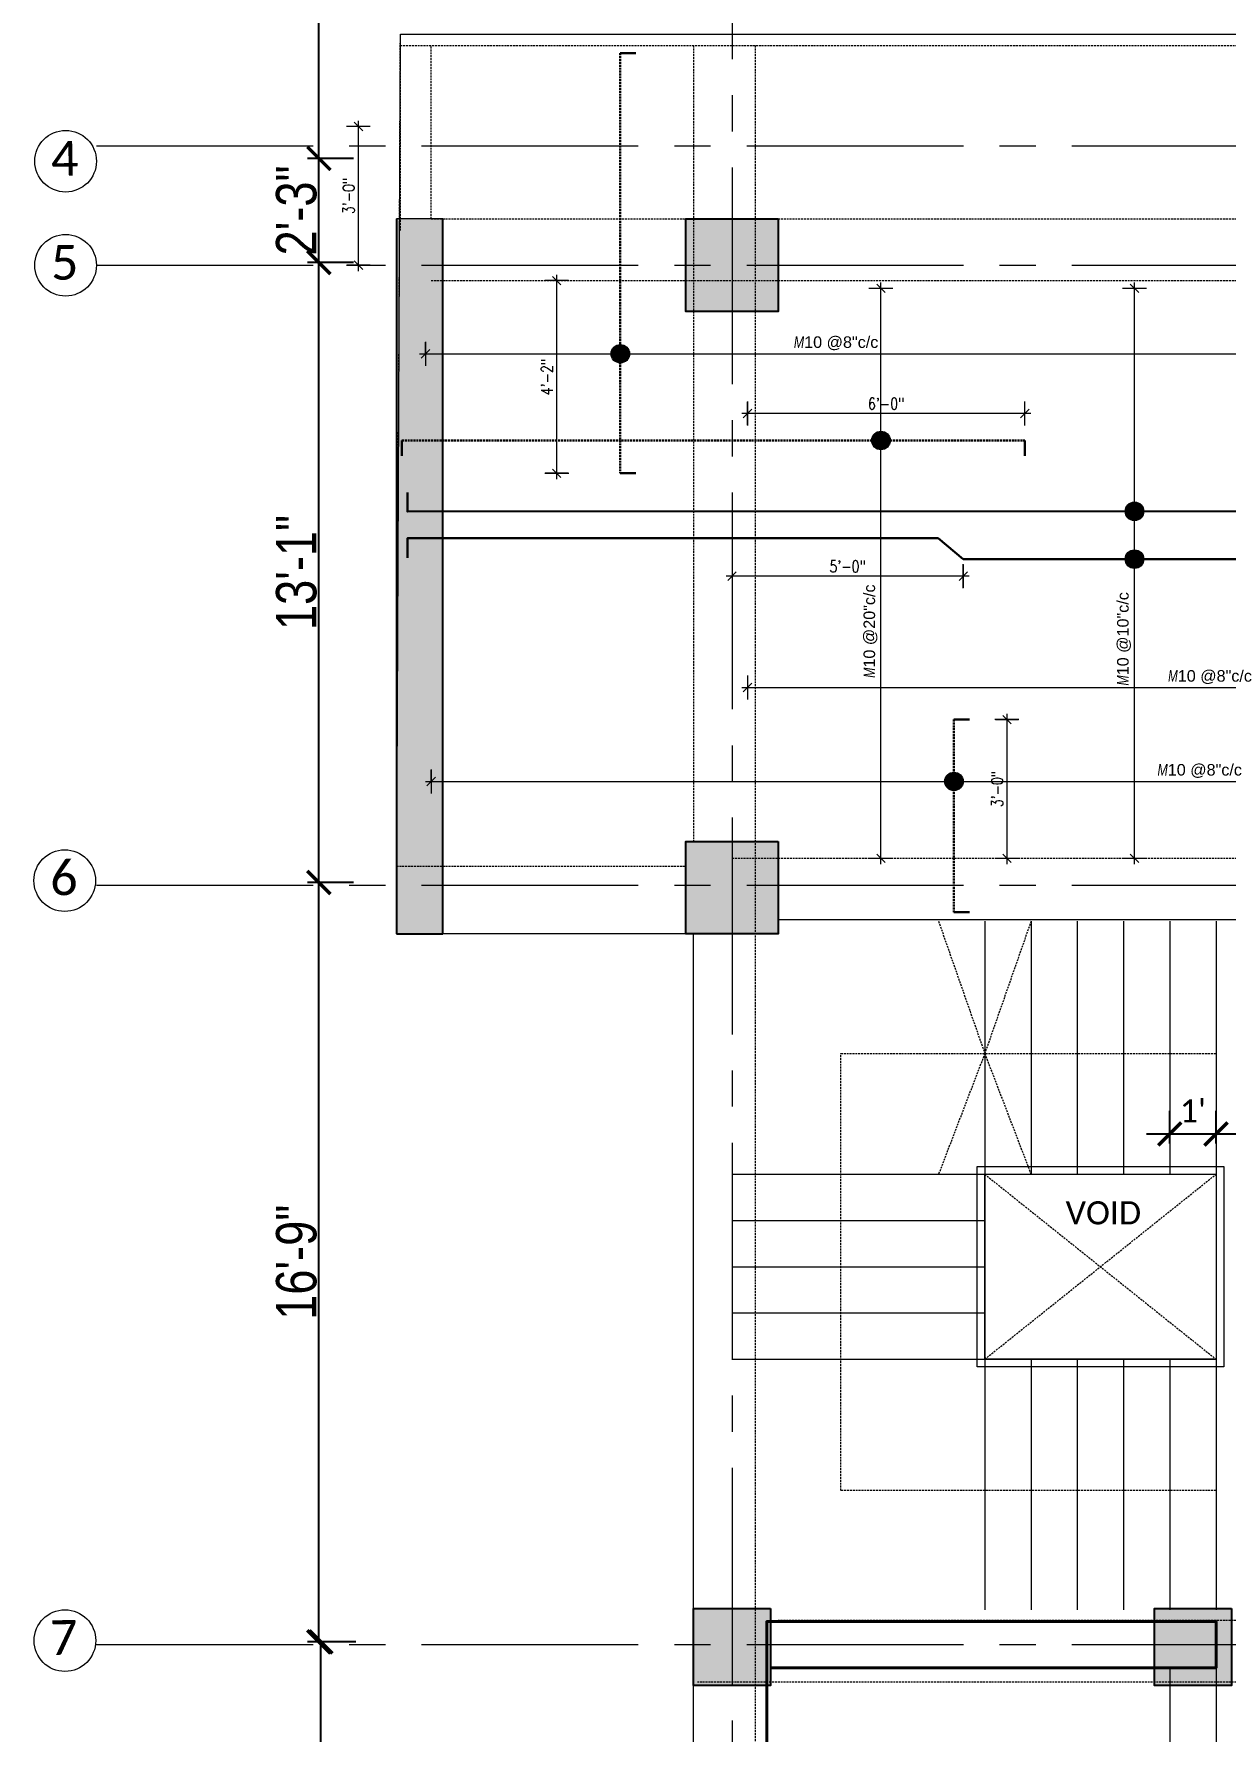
# Model space of a CAD drawing. Header units: inches. Extents: x 0 to 162649, y -36601 to -26324.
# Drawn here: x 157822 to 158131.1, y -27376.8 to -26936.3 of the extents above; entities that cross this region are included whole.
import ezdxf

# ---------------------------------------------------------------- set-up
doc = ezdxf.new("R2010")
doc.units = ezdxf.units.IN
doc.header["$MEASUREMENT"] = 0
doc.linetypes.add('CENTER2', pattern=[1.125, 0.75, -0.125, 0.125, -0.125])
doc.linetypes.add('DASHED', pattern=[0.75, 0.5, -0.25])
for name, color, linetype, lineweight in [('dimention', 1, 'Continuous', 13), ('hatch', 252, 'Continuous', 0), ('OL_AR_Center line', 253, 'CENTER2', 13), ('OL_AR_Hatch', 253, 'Continuous', 0), ('OL_AR_SYMBOL', 1, 'Continuous', 5), ('OL_AR_Text', 140, 'Continuous', 5), ('Rein', 3, 'Continuous', 30)]:
    doc.layers.add(name, color=color, linetype=linetype, lineweight=lineweight)
doc.styles.add('1-16 Annotative Text', font='calibri.ttf', dxfattribs={"height": 0.0625})
doc.styles.add('Arial', font='arial.ttf', dxfattribs={"width": 0.8})
doc.styles.add('rmtext', font='romans.shx', dxfattribs={"width": 0.8})
doc.dimstyles.new('1-16 Annotative Dimension', dxfattribs={"dimtxt": 0.0625, "dimasz": 0.0625, "dimexe": 0.0625, "dimexo": 0.083333, "dimgap": 0.03125, "dimtad": 1, "dimdec": 0, "dimzin": 0, "dimdsep": 46, "dimlunit": 4, "dimtxsty": '1-16 Annotative Text', "dimblk": 'ARCHTICK', "dimcen": 0.0625, "dimdle": 0.0625, "dimadec": 0, "dimazin": 0, "dimtfac": 1, "dimtdec": 0, "dimtofl": 0, "dimtmove": 0, "dimatfit": 3, "dimfxl": 0.083333, "dimfxlon": 1, "dimtolj": 1, "dimtzin": 0, "dimarcsym": 1})
doc.dimstyles.new('Copy of DIM 48', dxfattribs={"dimscale": 48, "dimtxt": 0.0625, "dimasz": 0.046875, "dimexe": 0.0625, "dimexo": 0.015625, "dimgap": 0.015625, "dimtad": 3, "dimdec": 1, "dimzin": 3, "dimdsep": 46, "dimlunit": 4, "dimtxsty": 'rmtext', "dimblk": 'OBLIQUE', "dimcen": 0.09375, "dimdle": 0.03125, "dimclrd": 1, "dimclre": 1, "dimclrt": 2, "dimadec": 0, "dimazin": 0, "dimtfac": 0.75, "dimtdec": 1, "dimtix": 1, "dimtmove": 0, "dimatfit": 3, "dimfxl": 0.0625, "dimfxlon": 1, "dimfrac": 1, "dimtolj": 1, "dimtzin": 0, "dimlwd": -1, "dimlwe": 5, "dimarcsym": 0})
doc.dimstyles.new('Dim_OLA', dxfattribs={"dimscale": 1.5, "dimtxt": 7, "dimasz": 4, "dimexe": 2, "dimexo": 0.5, "dimgap": 0.3, "dimtad": 1, "dimdec": 0, "dimzin": 0, "dimdsep": 46, "dimlunit": 3, "dimtxsty": 'Arial', "dimblk": 'ARCHTICK', "dimcen": 0.05, "dimadec": 0, "dimazin": 0, "dimtfac": 1, "dimtdec": 0, "dimtix": 1, "dimtmove": 2, "dimatfit": 3, "dimldrblk": 'DOT', "dimfxl": 6, "dimfxlon": 1, "dimtolj": 1, "dimtzin": 0, "dimarcsym": 0})

# ---------------------------------------------------------------- blocks, each defined once
blk = doc.blocks.new('_ArchTick')
at = {"color": 0, "linetype": 'ByBlock', "const_width": 0.15}
blk.add_lwpolyline([(-0.5, -0.5), (0.5, 0.5)], dxfattribs=at)
blk = doc.blocks.new('*D1069')
at = {"layer": 'Defpoints', "color": 0, "transparency": 16777216}
for p in [(158128.71, -27221.85), (158116.71, -27232.31), (158128.71, -27232.31)]:
    blk.add_point(p, dxfattribs=at)
at = {"layer": 'OL_AR_Text', "color": 0, "lineweight": -2, "transparency": 16777216}
for p, q in [((158116.71, -27224.31), (158116.71, -27215.85)), ((158128.71, -27224.31), (158128.71, -27215.85)), ((158110.71, -27221.85), (158134.71, -27221.85))]:
    blk.add_line(p, q, dxfattribs=at)
at = {"layer": 'OL_AR_Text', "color": 0, "lineweight": -2, "transparency": 16777216, "xscale": 6, "yscale": 6, "zscale": 6, "rotation": 180}
blk.add_blockref('_ArchTick', (158116.71, -27221.85), dxfattribs=at)
at = {"layer": 'OL_AR_Text', "color": 0, "lineweight": -2, "transparency": 16777216, "xscale": 6, "yscale": 6, "zscale": 6}
blk.add_blockref('_ArchTick', (158128.71, -27221.85), dxfattribs=at)
at = {"layer": 'OL_AR_Text', "color": 0, "transparency": 16777216, "insert": (158122.71, -27215.85), "char_height": 6, "attachment_point": 5, "style": '1-16 Annotative Text'}
blk.add_mtext("\\A1;1'", dxfattribs=at)
blk = doc.blocks.new('_Oblique')
for p, q in [((-0.49, -0.49), (0.49, 0.49)), ((0, -1.37), (0, 1.38))]:
    blk.add_line(p, q)
blk = doc.blocks.new('*D992')
at = {"layer": 'Defpoints', "color": 0, "transparency": 16777216}
for p in [(157925.05, -27131.27), (158237.12, -27130.35), (158237.12, -27132.46)]:
    blk.add_point(p, dxfattribs=at)
at = {"layer": 'dimention', "color": 1, "lineweight": 5, "transparency": 16777216}
for p, q in [((157925.05, -27130.52), (157925.05, -27127.35)), ((158237.12, -27131.71), (158237.12, -27127.35))]:
    blk.add_line(p, q, dxfattribs=at)
at = {"layer": 'dimention', "color": 1, "transparency": 16777216}
blk.add_line((157923.55, -27130.35), (158238.62, -27130.35), dxfattribs=at)
at = {"layer": 'dimention', "color": 1, "transparency": 16777216, "xscale": 2.25, "yscale": 2.25, "zscale": 2.25, "rotation": 180}
blk.add_blockref('_Oblique', (157925.05, -27130.35), dxfattribs=at)
at = {"layer": 'dimention', "color": 1, "transparency": 16777216, "xscale": 2.25, "yscale": 2.25, "zscale": 2.25}
blk.add_blockref('_Oblique', (158237.12, -27130.35), dxfattribs=at)
at = {"layer": 'dimention', "color": 2, "transparency": 16777216, "insert": (158124.48, -27127.63), "char_height": 3, "attachment_point": 5, "style": 'rmtext'}
blk.add_mtext('\\A1;{\\Fgothici|c0;M\\fArial|b0|i0|c0|p34;\\W1;10 @8"c/c}', dxfattribs=at)
blk = doc.blocks.new('*D994')
at = {"layer": 'Defpoints', "color": 0, "transparency": 16777216}
for p in [(158237.12, -27019.35), (158237.12, -27019.35), (157923.55, -27020.27)]:
    blk.add_point(p, dxfattribs=at)
at = {"layer": 'dimention', "color": 1, "transparency": 16777216}
blk.add_line((157922.05, -27019.35), (158238.62, -27019.35), dxfattribs=at)
at = {"layer": 'dimention', "color": 1, "lineweight": 5, "transparency": 16777216}
for p, q in [((157923.55, -27019.52), (157923.55, -27016.35)), ((158237.12, -27019.35), (158237.12, -27016.35))]:
    blk.add_line(p, q, dxfattribs=at)
at = {"layer": 'dimention', "color": 1, "transparency": 16777216, "xscale": 2.25, "yscale": 2.25, "zscale": 2.25, "rotation": 180}
blk.add_blockref('_Oblique', (157923.55, -27019.35), dxfattribs=at)
at = {"layer": 'dimention', "color": 1, "transparency": 16777216, "xscale": 2.25, "yscale": 2.25, "zscale": 2.25}
blk.add_blockref('_Oblique', (158237.12, -27019.35), dxfattribs=at)
at = {"layer": 'dimention', "color": 2, "transparency": 16777216, "insert": (158030.12, -27016.63), "char_height": 3, "attachment_point": 5, "style": 'rmtext'}
blk.add_mtext('\\A1;{\\Fgothici|c0;M\\fArial|b0|i0|c0|p34;\\W1;10 @8"c/c}', dxfattribs=at)
blk = doc.blocks.new('*D1101')
at = {"layer": 'Defpoints', "color": 0, "transparency": 16777216}
for p in [(157957.62, -27000.37), (157974.12, -27000.37), (157974.12, -27050.37)]:
    blk.add_point(p, dxfattribs=at)
at = {"layer": 'dimention', "color": 1, "lineweight": 5, "transparency": 16777216}
for p, q in [((157960.62, -27000.37), (157954.62, -27000.37)), ((157960.62, -27050.37), (157954.62, -27050.37))]:
    blk.add_line(p, q, dxfattribs=at)
at = {"layer": 'dimention', "color": 1, "transparency": 16777216}
blk.add_line((157957.62, -27051.87), (157957.62, -26998.87), dxfattribs=at)
at = {"layer": 'dimention', "color": 1, "transparency": 16777216, "xscale": 2.25, "yscale": 2.25, "zscale": 2.25}
for p, rotation in [((157957.62, -27000.37), 90), ((157957.62, -27050.37), 270)]:
    blk.add_blockref('_Oblique', p, dxfattribs=dict(at, rotation=rotation))
at = {"layer": 'dimention', "color": 2, "transparency": 16777216, "insert": (157955.09, -27025.37), "char_height": 3, "attachment_point": 5, "rotation": 90, "style": 'rmtext'}
blk.add_mtext('\\A1;4\'-2"', dxfattribs=at)
blk = doc.blocks.new('*D1031')
at = {"layer": 'Defpoints', "color": 0, "transparency": 16777216}
for p in [(158041.76, -27002.37), (158041.79, -27002.37), (158040.55, -27150.31)]:
    blk.add_point(p, dxfattribs=at)
at = {"layer": 'dimention', "color": 1, "transparency": 16777216}
blk.add_line((158041.76, -27151.81), (158041.76, -27000.87), dxfattribs=at)
at = {"layer": 'dimention', "color": 1, "lineweight": 5, "transparency": 16777216}
for p, q in [((158041.76, -27002.37), (158038.76, -27002.37)), ((158041.3, -27150.31), (158044.76, -27150.31))]:
    blk.add_line(p, q, dxfattribs=at)
at = {"layer": 'dimention', "color": 1, "transparency": 16777216, "xscale": 2.25, "yscale": 2.25, "zscale": 2.25}
for p, rotation in [((158041.76, -27002.37), 90), ((158041.76, -27150.31), 270)]:
    blk.add_blockref('_Oblique', p, dxfattribs=dict(at, rotation=rotation))
at = {"layer": 'dimention', "color": 2, "transparency": 16777216, "insert": (158039.04, -27091.35), "char_height": 3, "attachment_point": 5, "rotation": 90, "style": 'rmtext'}
blk.add_mtext('\\A1;{\\Fgothici|c0;M\\fArial|b0|i0|c0|p34;\\W1;10 @20"c/c}', dxfattribs=at)
blk = doc.blocks.new('*D1116')
at = {"layer": 'Defpoints', "color": 0, "transparency": 16777216}
for p in [(158007.12, -27034.85), (158007.12, -27041.85), (158079.12, -27041.85)]:
    blk.add_point(p, dxfattribs=at)
at = {"layer": 'dimention', "color": 1, "lineweight": 5, "transparency": 16777216}
for p, q in [((158007.12, -27037.85), (158007.12, -27031.85)), ((158079.12, -27037.85), (158079.12, -27031.85))]:
    blk.add_line(p, q, dxfattribs=at)
at = {"layer": 'dimention', "color": 1, "transparency": 16777216}
blk.add_line((158080.62, -27034.85), (158005.62, -27034.85), dxfattribs=at)
at = {"layer": 'dimention', "color": 1, "transparency": 16777216, "xscale": 2.25, "yscale": 2.25, "zscale": 2.25, "rotation": 180}
blk.add_blockref('_Oblique', (158007.12, -27034.85), dxfattribs=at)
at = {"layer": 'dimention', "color": 1, "transparency": 16777216, "xscale": 2.25, "yscale": 2.25, "zscale": 2.25}
blk.add_blockref('_Oblique', (158079.12, -27034.85), dxfattribs=at)
at = {"layer": 'dimention', "color": 2, "transparency": 16777216, "insert": (158043.12, -27032.32), "char_height": 3, "attachment_point": 5, "style": 'rmtext'}
blk.add_mtext('\\A1;6\'-0"', dxfattribs=at)
blk = doc.blocks.new('*D1033')
at = {"layer": 'Defpoints', "color": 0, "transparency": 16777216}
for p in [(158107.56, -27002.37), (158107.59, -27002.37), (158106.35, -27150.31)]:
    blk.add_point(p, dxfattribs=at)
at = {"layer": 'dimention', "color": 1, "transparency": 16777216}
blk.add_line((158107.56, -27151.81), (158107.56, -27000.87), dxfattribs=at)
at = {"layer": 'dimention', "color": 1, "lineweight": 5, "transparency": 16777216}
for p, q in [((158107.56, -27002.37), (158104.56, -27002.37)), ((158107.1, -27150.31), (158110.56, -27150.31))]:
    blk.add_line(p, q, dxfattribs=at)
at = {"layer": 'dimention', "color": 1, "transparency": 16777216, "xscale": 2.25, "yscale": 2.25, "zscale": 2.25}
for p, rotation in [((158107.56, -27002.37), 90), ((158107.56, -27150.31), 270)]:
    blk.add_blockref('_Oblique', p, dxfattribs=dict(at, rotation=rotation))
at = {"layer": 'dimention', "color": 2, "transparency": 16777216, "insert": (158104.84, -27093.35), "char_height": 3, "attachment_point": 5, "rotation": 90, "style": 'rmtext'}
blk.add_mtext('\\A1;{\\Fgothici|c0;M\\fArial|b0|i0|c0|p34;\\W1;10 @10"c/c}', dxfattribs=at)
blk = doc.blocks.new('*D1044')
at = {"layer": 'Defpoints', "color": 0, "transparency": 16777216}
for p in [(158007.12, -27104.84), (158237.21, -27105.98), (158237.21, -27105.98)]:
    blk.add_point(p, dxfattribs=at)
at = {"layer": 'dimention', "color": 1, "lineweight": 5, "transparency": 16777216}
for p, q in [((158237.21, -27105.98), (158237.21, -27102.98)), ((158007.12, -27105.59), (158007.12, -27108.98))]:
    blk.add_line(p, q, dxfattribs=at)
at = {"layer": 'dimention', "color": 1, "transparency": 16777216}
blk.add_line((158005.62, -27105.98), (158238.71, -27105.98), dxfattribs=at)
at = {"layer": 'dimention', "color": 1, "transparency": 16777216, "xscale": 2.25, "yscale": 2.25, "zscale": 2.25, "rotation": 180}
blk.add_blockref('_Oblique', (158007.12, -27105.98), dxfattribs=at)
at = {"layer": 'dimention', "color": 1, "transparency": 16777216, "xscale": 2.25, "yscale": 2.25, "zscale": 2.25}
blk.add_blockref('_Oblique', (158237.21, -27105.98), dxfattribs=at)
at = {"layer": 'dimention', "color": 2, "transparency": 16777216, "insert": (158127.16, -27103.26), "char_height": 3, "attachment_point": 5, "style": 'rmtext'}
blk.add_mtext('\\A1;{\\Fgothici|c0;\\W0.75;M\\A1;\\fArial|b0|i0|c0|p34;\\W1;10 @8"c/c}', dxfattribs=at)
blk = doc.blocks.new('*D1188')
at = {"layer": 'Defpoints', "color": 0, "transparency": 16777216}
for p in [(158003.12, -27072.65), (158063.12, -27072.65), (158003.12, -27077.08)]:
    blk.add_point(p, dxfattribs=at)
at = {"layer": 'dimention', "color": 1, "lineweight": 5, "transparency": 16777216}
for p, q in [((158003.12, -27074.08), (158003.12, -27080.08)), ((158063.12, -27074.08), (158063.12, -27080.08))]:
    blk.add_line(p, q, dxfattribs=at)
at = {"layer": 'dimention', "color": 1, "transparency": 16777216}
blk.add_line((158064.62, -27077.08), (158001.62, -27077.08), dxfattribs=at)
at = {"layer": 'dimention', "color": 1, "transparency": 16777216, "xscale": 2.25, "yscale": 2.25, "zscale": 2.25, "rotation": 180}
blk.add_blockref('_Oblique', (158003.12, -27077.08), dxfattribs=at)
at = {"layer": 'dimention', "color": 1, "transparency": 16777216, "xscale": 2.25, "yscale": 2.25, "zscale": 2.25}
blk.add_blockref('_Oblique', (158063.12, -27077.08), dxfattribs=at)
at = {"layer": 'dimention', "color": 2, "transparency": 16777216, "insert": (158033.12, -27074.55), "char_height": 3, "attachment_point": 5, "style": 'rmtext'}
blk.add_mtext('\\A1;5\'-0"', dxfattribs=at)
blk = doc.blocks.new('*D1189')
at = {"layer": 'Defpoints', "color": 0, "transparency": 16777216}
for p in [(158064.7, -27114.31), (158064.7, -27150.31), (158074.46, -27150.31)]:
    blk.add_point(p, dxfattribs=at)
at = {"layer": 'dimention', "color": 1, "lineweight": 5, "transparency": 16777216}
for p, q in [((158071.46, -27114.31), (158077.46, -27114.31)), ((158071.46, -27150.31), (158077.46, -27150.31))]:
    blk.add_line(p, q, dxfattribs=at)
at = {"layer": 'dimention', "color": 1, "transparency": 16777216}
blk.add_line((158074.46, -27112.81), (158074.46, -27151.81), dxfattribs=at)
at = {"layer": 'dimention', "color": 1, "transparency": 16777216, "xscale": 2.25, "yscale": 2.25, "zscale": 2.25}
for p, rotation in [((158074.46, -27114.31), 90), ((158074.46, -27150.31), 270)]:
    blk.add_blockref('_Oblique', p, dxfattribs=dict(at, rotation=rotation))
at = {"layer": 'dimention', "color": 2, "transparency": 16777216, "insert": (158071.93, -27132.31), "char_height": 3, "attachment_point": 5, "rotation": 90, "style": 'rmtext'}
blk.add_mtext('\\A1;3\'-0"', dxfattribs=at)
blk = doc.blocks.new('*D1062')
at = {"layer": 'Defpoints', "color": 0, "transparency": 16777216}
for p in [(157906.17, -26960.37), (157916.16, -26960.37), (157916.1, -26996.37)]:
    blk.add_point(p, dxfattribs=at)
at = {"layer": 'dimention', "color": 1, "lineweight": 5, "transparency": 16777216}
for p, q in [((157909.17, -26960.37), (157903.17, -26960.37)), ((157909.17, -26996.37), (157903.17, -26996.37))]:
    blk.add_line(p, q, dxfattribs=at)
at = {"layer": 'dimention', "color": 1, "transparency": 16777216}
blk.add_line((157906.17, -26997.87), (157906.17, -26958.87), dxfattribs=at)
at = {"layer": 'dimention', "color": 1, "transparency": 16777216, "xscale": 2.25, "yscale": 2.25, "zscale": 2.25}
for p, rotation in [((157906.17, -26960.37), 90), ((157906.17, -26996.37), 270)]:
    blk.add_blockref('_Oblique', p, dxfattribs=dict(at, rotation=rotation))
at = {"layer": 'dimention', "color": 2, "transparency": 16777216, "insert": (157903.64, -26978.37), "char_height": 3, "attachment_point": 5, "rotation": 90, "style": 'rmtext'}
blk.add_mtext('\\A1;3\'-0"', dxfattribs=at)
blk = doc.blocks.new('*D1437')
at = {"layer": 'Defpoints', "color": 0, "transparency": 16777216}
for p in [(158243.12, -26754.06), (158003.12, -27369.17), (158243.12, -27371.17)]:
    blk.add_point(p, dxfattribs=at)
at = {"layer": 'OL_AR_Text', "color": 0, "lineweight": -2, "transparency": 16777216}
for p, q in [((158003.12, -26763.06), (158003.12, -26751.06)), ((158003.12, -26754.06), (158243.12, -26754.06)), ((158243.12, -26763.06), (158243.12, -26751.06))]:
    blk.add_line(p, q, dxfattribs=at)
at = {"layer": 'OL_AR_Text', "color": 0, "lineweight": -2, "transparency": 16777216, "xscale": 6, "yscale": 6, "zscale": 6, "rotation": 180}
blk.add_blockref('_ArchTick', (158003.12, -26754.06), dxfattribs=at)
at = {"layer": 'OL_AR_Text', "color": 0, "lineweight": -2, "transparency": 16777216, "xscale": 6, "yscale": 6, "zscale": 6}
blk.add_blockref('_ArchTick', (158243.12, -26754.06), dxfattribs=at)
at = {"layer": 'OL_AR_Text', "color": 0, "transparency": 16777216, "insert": (158123.12, -26748.25), "char_height": 10.5, "attachment_point": 5, "style": 'Arial'}
blk.add_mtext('\\A1;19\'-8"', dxfattribs=at)
blk = doc.blocks.new('_Dot')
at = {"color": 0, "linetype": 'ByBlock', "lineweight": -2}
blk.add_line((-0.5, 0), (-1, 0), dxfattribs=at)
at = {"color": 0, "linetype": 'ByBlock', "const_width": 0.5}
blk.add_lwpolyline([(-0.25, 0, 1), (0.25, 0, 1)], format="xyb", close=True, dxfattribs=at)
blk = doc.blocks.new('*D1439')
at = {"layer": 'Defpoints', "color": 0, "transparency": 16777216}
for p in [(157896.45, -27353.68), (157915.48, -27353.68), (157942.49, -27575.65)]:
    blk.add_point(p, dxfattribs=at)
at = {"layer": 'OL_AR_Text', "color": 0, "lineweight": -2, "transparency": 16777216}
for p, q in [((157905.45, -27353.68), (157893.45, -27353.68)), ((157896.45, -27575.65), (157896.45, -27353.68)), ((157905.45, -27575.65), (157893.45, -27575.65))]:
    blk.add_line(p, q, dxfattribs=at)
at = {"layer": 'OL_AR_Text', "color": 0, "lineweight": -2, "transparency": 16777216, "xscale": 6, "yscale": 6, "zscale": 6}
for p, rotation in [((157896.45, -27353.68), 90), ((157896.45, -27575.65), 270)]:
    blk.add_blockref('_ArchTick', p, dxfattribs=dict(at, rotation=rotation))
at = {"layer": 'OL_AR_Text', "color": 0, "transparency": 16777216, "insert": (157890.63, -27464.67), "char_height": 10.5, "attachment_point": 5, "rotation": 90, "style": 'Arial'}
blk.add_mtext('\\A1;18\'-3"', dxfattribs=at)
blk = doc.blocks.new('*D1440')
at = {"layer": 'Defpoints', "color": 0, "transparency": 16777216}
for p in [(157895.91, -27156.59), (157915.82, -27156.59), (157915.48, -27353.68)]:
    blk.add_point(p, dxfattribs=at)
at = {"layer": 'OL_AR_Text', "color": 0, "lineweight": -2, "transparency": 16777216}
for p, q in [((157904.91, -27156.59), (157892.91, -27156.59)), ((157895.91, -27353.68), (157895.91, -27156.59)), ((157904.91, -27353.68), (157892.91, -27353.68))]:
    blk.add_line(p, q, dxfattribs=at)
at = {"layer": 'OL_AR_Text', "color": 0, "lineweight": -2, "transparency": 16777216, "xscale": 6, "yscale": 6, "zscale": 6}
for p, rotation in [((157895.91, -27156.59), 90), ((157895.91, -27353.68), 270)]:
    blk.add_blockref('_ArchTick', p, dxfattribs=dict(at, rotation=rotation))
at = {"layer": 'OL_AR_Text', "color": 0, "transparency": 16777216, "insert": (157890.1, -27255.14), "char_height": 10.5, "attachment_point": 5, "rotation": 90, "style": 'Arial'}
blk.add_mtext('\\A1;16\'-9"', dxfattribs=at)
blk = doc.blocks.new('*D1441')
at = {"layer": 'Defpoints', "color": 0, "transparency": 16777216}
for p in [(157895.91, -26995.65), (157916.1, -26995.65), (157915.82, -27156.59)]:
    blk.add_point(p, dxfattribs=at)
at = {"layer": 'OL_AR_Text', "color": 0, "lineweight": -2, "transparency": 16777216}
for p, q in [((157904.91, -26995.65), (157892.91, -26995.65)), ((157895.91, -27156.59), (157895.91, -26995.65)), ((157904.91, -27156.59), (157892.91, -27156.59))]:
    blk.add_line(p, q, dxfattribs=at)
at = {"layer": 'OL_AR_Text', "color": 0, "lineweight": -2, "transparency": 16777216, "xscale": 6, "yscale": 6, "zscale": 6}
for p, rotation in [((157895.91, -26995.65), 90), ((157895.91, -27156.59), 270)]:
    blk.add_blockref('_ArchTick', p, dxfattribs=dict(at, rotation=rotation))
at = {"layer": 'OL_AR_Text', "color": 0, "transparency": 16777216, "insert": (157890.09, -27076.12), "char_height": 10.5, "attachment_point": 5, "rotation": 90, "style": 'Arial'}
blk.add_mtext('\\A1;13\'-1"', dxfattribs=at)
blk = doc.blocks.new('*D1442')
at = {"layer": 'Defpoints', "color": 0, "transparency": 16777216}
for p in [(157895.91, -26968.65), (157916.15, -26968.65), (157991.12, -26995.65)]:
    blk.add_point(p, dxfattribs=at)
at = {"layer": 'OL_AR_Text', "color": 0, "lineweight": -2, "transparency": 16777216}
for p, q in [((157904.91, -26968.65), (157892.91, -26968.65)), ((157895.91, -26995.65), (157895.91, -26968.65)), ((157904.91, -26995.65), (157892.91, -26995.65))]:
    blk.add_line(p, q, dxfattribs=at)
at = {"layer": 'OL_AR_Text', "color": 0, "lineweight": -2, "transparency": 16777216, "xscale": 6, "yscale": 6, "zscale": 6}
for p, rotation in [((157895.91, -26968.65), 90), ((157895.91, -26995.65), 270)]:
    blk.add_blockref('_ArchTick', p, dxfattribs=dict(at, rotation=rotation))
at = {"layer": 'OL_AR_Text', "color": 0, "transparency": 16777216, "insert": (157890.09, -26982.15), "char_height": 10.5, "attachment_point": 5, "rotation": 90, "style": 'Arial'}
blk.add_mtext('\\A1;2\'-3"', dxfattribs=at)
blk = doc.blocks.new('*D1443')
at = {"layer": 'Defpoints', "color": 0, "transparency": 16777216}
for p in [(157895.91, -26806.65), (158490.07, -26806.65), (157916.15, -26968.65)]:
    blk.add_point(p, dxfattribs=at)
at = {"layer": 'OL_AR_Text', "color": 0, "lineweight": -2, "transparency": 16777216}
for p, q in [((157904.91, -26806.65), (157892.91, -26806.65)), ((157895.91, -26968.65), (157895.91, -26806.65)), ((157904.91, -26968.65), (157892.91, -26968.65))]:
    blk.add_line(p, q, dxfattribs=at)
at = {"layer": 'OL_AR_Text', "color": 0, "lineweight": -2, "transparency": 16777216, "xscale": 6, "yscale": 6, "zscale": 6}
for p, rotation in [((157895.91, -26806.65), 90), ((157895.91, -26968.65), 270)]:
    blk.add_blockref('_ArchTick', p, dxfattribs=dict(at, rotation=rotation))
at = {"layer": 'OL_AR_Text', "color": 0, "transparency": 16777216, "insert": (157890.09, -26887.65), "char_height": 10.5, "attachment_point": 5, "rotation": 90, "style": 'Arial'}
blk.add_mtext('\\A1;13\'-10"', dxfattribs=at)

msp = doc.modelspace()

# ---------------------------------------------------------------- hatches: boundary and pattern name
at = {"layer": 'dimention'}
h = msp.add_hatch(color=256, dxfattribs=at)
h.dxf.hatch_style = 1
h.paths.add_polyline_path([(157974.12, -27016.94, 0.414214), (157971.71, -27019.35, 0.414214), (157974.12, -27021.77)])
h.paths.add_polyline_path([(157976.54, -27019.35, 0.414214), (157974.12, -27016.94), (157974.12, -27021.77, 0.414214)])
h = msp.add_hatch(color=256, dxfattribs=at)
h.dxf.hatch_style = 1
h.paths.add_polyline_path([(158041.76, -27039.44, 0.414214), (158039.34, -27041.85, 0.414214), (158041.76, -27044.27)])
h.paths.add_polyline_path([(158044.17, -27041.85, 0.414214), (158041.76, -27039.44), (158041.76, -27044.27, 0.414214)])
h = msp.add_hatch(color=256, dxfattribs=at)
h.dxf.hatch_style = 1
h.paths.add_polyline_path([(158107.56, -27057.84, 0.414214), (158105.14, -27060.25, 0.414214), (158107.56, -27062.67)])
h.paths.add_polyline_path([(158109.97, -27060.25, 0.414214), (158107.56, -27057.84), (158107.56, -27062.67, 0.414214)])
h = msp.add_hatch(color=256, dxfattribs=at)
h.dxf.hatch_style = 1
h.paths.add_polyline_path([(158107.56, -27070.24, 0.414214), (158105.14, -27072.65, 0.414214), (158107.56, -27075.06)])
h.paths.add_polyline_path([(158109.97, -27072.65, 0.414214), (158107.56, -27070.24), (158107.56, -27075.06, 0.414214)])
h = msp.add_hatch(color=256, dxfattribs=at)
h.dxf.hatch_style = 1
h.paths.add_polyline_path([(158060.7, -27127.94, 0.414214), (158058.28, -27130.35, 0.414214), (158060.7, -27132.77)])
h.paths.add_polyline_path([(158063.11, -27130.35, 0.414214), (158060.7, -27127.94), (158060.7, -27132.77, 0.414214)])
at = {"layer": 'hatch'}
h = msp.add_hatch(color=256, dxfattribs=at)
h.dxf.hatch_style = 1
h.paths.add_polyline_path([(157928.05, -26986.37), (157925.05, -26986.37), (157925.05, -26984.37), (157916.05, -26984.37), (157916.05, -26996.37), (157928.05, -26996.37)])
h.paths.add_polyline_path([(157928.05, -26984.37), (157925.05, -26984.37), (157925.05, -26986.37), (157928.05, -26986.37)], flags=17)
h.paths.add_polyline_path([(157928.05, -26996.37), (157916.05, -26996.37), (157916.05, -27169.94), (157928.05, -27169.94), (157928.05, -27067.48), (157925.05, -27067.48), (157925.05, -27002.37), (157928.05, -27002.37)])
h.paths.add_polyline_path([(157928.05, -27002.37), (157925.05, -27002.37), (157925.05, -27041.85), (157928.05, -27041.85)], flags=17)
h.paths.add_polyline_path([(157928.05, -27041.85), (157925.05, -27041.85), (157925.05, -27060.55), (157928.05, -27060.55)], flags=17)
h.paths.add_polyline_path([(157928.05, -27060.55), (157925.05, -27060.55), (157925.05, -27067.48), (157928.05, -27067.48)], flags=17)
h = msp.add_hatch(color=256, dxfattribs=at)
h.dxf.hatch_style = 1
h.paths.add_polyline_path([(158015.12, -26984.37), (158015.12, -27008.37), (157991.12, -27008.37), (157991.12, -26984.37)])
h = msp.add_hatch(color=256, dxfattribs=at)
h.dxf.hatch_style = 1
h.paths.add_polyline_path([(158015.12, -27145.94), (158015.12, -27169.94), (157991.12, -27169.94), (157991.12, -27145.94)])
h = msp.add_hatch(color=256, dxfattribs=at)
h.dxf.hatch_style = 1
h.paths.add_polyline_path([(158013.12, -27345.03), (158013.12, -27365.03), (157993.12, -27365.03), (157993.12, -27345.03)])
h = msp.add_hatch(color=256, dxfattribs=at)
h.dxf.hatch_style = 1
h.paths.add_polyline_path([(158132.71, -27345.03), (158132.71, -27365.03), (158112.71, -27365.03), (158112.71, -27345.03)])

# ---------------------------------------------------------------- linework, layer by layer
for p, q in [((157916.05, -26984.37), (157916.05, -27169.94)), ((157928.05, -27169.94), (157928.05, -26984.37)), ((157916.05, -27169.94), (157928.05, -27169.94))]:
    msp.add_line(p, q)
for points in [[(158015.12, -26984.37), (158015.12, -27008.37), (157991.12, -27008.37), (157991.12, -26984.37), (158015.12, -26984.37)], [(158015.12, -27145.94), (158015.12, -27169.94), (157991.12, -27169.94), (157991.12, -27145.94), (158015.12, -27145.94)], [(158013.12, -27345.03), (158013.12, -27365.03), (157993.12, -27365.03), (157993.12, -27345.03), (158013.12, -27345.03)], [(158132.71, -27345.03), (158132.71, -27365.03), (158112.71, -27365.03), (158112.71, -27345.03), (158132.71, -27345.03)]]:
    msp.add_lwpolyline(points)
at = {"layer": 'dimention'}
for p, q in [((158149.71, -27166.31), (158015.12, -27166.31)), ((158116.71, -27360.4), (158116.71, -27438.03)), ((158128.71, -27360.4), (158128.71, -27438.03))]:
    msp.add_line(p, q, dxfattribs=at)
for centre, radius in [((157830.17, -26969.37), 8), ((157830.17, -26996.37), 8), ((157974.12, -27019.35), 2.41), ((158041.76, -27041.85), 2.41), ((158107.56, -27060.25), 2.41), ((158107.56, -27072.65), 2.41), ((158060.7, -27130.35), 2.41), ((157829.96, -27156.1), 8), ((157830, -27353.35), 8)]:
    msp.add_circle(centre, radius, dxfattribs=at)
at = {"layer": 'hatch'}
msp.add_line((157928.05, -26984.37), (157916.05, -26984.37), dxfattribs=at)
at = {"layer": 'OL_AR_Center line', "ltscale": 75}
for p, q in [((158003.12, -26717.87), (158003.12, -27737.21)), ((157838.17, -26965.37), (158954.83, -26965.37)), ((157838.17, -26996.37), (158954.83, -26996.37)), ((157838.17, -27157.31), (158954.83, -27157.31)), ((157838.17, -27354.4), (158954.83, -27354.4)), ((157838.17, -27354.4), (158954.98, -27354.4))]:
    msp.add_line(p, q, dxfattribs=at)
at = {"layer": 'OL_AR_Hatch'}
for p, q in [((158068.71, -27166.64), (158068.71, -27345.4)), ((158080.71, -27166.64), (158080.71, -27232.31)), ((158092.71, -27166.64), (158092.71, -27232.31)), ((158104.71, -27166.64), (158104.71, -27232.31)), ((158116.71, -27166.64), (158116.71, -27232.31)), ((158128.71, -27166.64), (158128.71, -27232.31)), ((158003.05, -27232.31), (158128.71, -27232.31)), ((158128.71, -27232.31), (158128.71, -27280.31)), ((158003.05, -27244.31), (158068.71, -27244.31)), ((158003.05, -27256.31), (158068.71, -27256.31)), ((158003.05, -27268.31), (158068.71, -27268.31)), ((158003.05, -27280.31), (158128.71, -27280.31)), ((158080.71, -27280.31), (158080.71, -27345.4)), ((158092.71, -27280.31), (158092.71, -27345.4)), ((158104.71, -27280.31), (158104.71, -27345.4)), ((158116.71, -27280.31), (158116.71, -27345.4)), ((158128.71, -27280.31), (158128.71, -27345.4))]:
    msp.add_line(p, q, dxfattribs=at)
msp.add_lwpolyline([(157993.12, -27441.31), (157993.12, -27169.94), (157916.05, -27169.94), (157917.05, -26936.37), (158253.12, -26936.37), (158253.12, -27298.28), (158479.05, -27298.28), (158479.05, -27010.37)], dxfattribs=at)
for points in [[(158066.71, -27230.31), (158130.71, -27230.31), (158130.71, -27282.31), (158066.71, -27282.31)], [(158068.71, -27232.31), (158128.71, -27232.31), (158128.71, -27280.31), (158068.71, -27280.31)]]:
    msp.add_lwpolyline(points, close=True, dxfattribs=at)
at = {"layer": 'OL_AR_Hatch', "lineweight": 40}
msp.add_lwpolyline([(158013.12, -27360.4), (158119.71, -27360.4), (158119.71, -27360.4), (158128.71, -27360.4), (158128.71, -27348.4), (158012.12, -27348.4), (158012.12, -27450.31), (158128.71, -27450.31), (158128.71, -27438.03), (158119.71, -27438.03)], dxfattribs=at)
at = {"layer": 'OL_AR_SYMBOL', "linetype": 'DASHED'}
for p, q in [((157925.05, -26984.37), (157925.05, -26939.37)), ((158003.12, -27150.31), (158252.12, -27150.31)), ((157916.05, -27152.31), (157991.12, -27152.31)), ((158068.71, -27232.31), (158128.71, -27280.31)), ((158068.71, -27280.31), (158128.71, -27232.31))]:
    msp.add_line(p, q, dxfattribs=at)
for points in [[(158473.66, -27364.12), (158255.12, -27364.12), (158255.12, -27652.3), (157914.94, -27659.59), (157914.94, -27441.31), (157993.12, -27441.31), (157993.12, -27169.94), (157916.05, -27169.94), (157917.05, -26936.37), (158253.12, -26936.37), (158253.12, -27298.28), (158479.05, -27298.28), (158479.05, -27010.37), (158471.05, -27010.37), (158471.05, -26986.37), (158877.83, -26986.37), (158877.83, -27167.31), (158651.72, -27167.36), (158651.76, -27340.12)], [(157917.05, -26987.37), (157917.05, -26939.37), (158253.12, -26939.37)], [(157993.12, -26939.37), (157993.12, -27145.94)], [(158009.12, -26939.37), (158009.12, -27447.4)], [(157925.05, -26984.37), (158233.12, -26984.37)], [(157925.05, -27000.37), (158252.12, -27000.37)], [(158056.71, -27166.64), (158068.71, -27200.97), (158056.71, -27232.31)], [(158080.71, -27166.64), (158068.71, -27200.97), (158080.71, -27232.31)], [(158128.71, -27314.36), (158031.38, -27314.36), (158031.38, -27200.97), (158128.71, -27200.97)], [(158140.71, -27348.12), (158015.12, -27348.12)], [(158233.74, -27364.12), (157994.12, -27364.12)]]:
    msp.add_lwpolyline(points, dxfattribs=at)
at = {"layer": 'Rein', "linetype": 'DASHED'}
for p, q in [((157974.12, -26941.35), (157974.12, -27050.37)), ((157917.46, -27041.85), (158079.12, -27041.85)), ((158060.7, -27114.31), (158060.7, -27164.31))]:
    msp.add_line(p, q, dxfattribs=at)
at = {"layer": 'Rein'}
for p, q in [((157978.12, -26941.35), (157974.12, -26941.35)), ((157917.46, -27045.85), (157917.46, -27041.85)), ((157917.46, -27045.85), (157917.46, -27041.85)), ((158079.12, -27045.85), (158079.12, -27041.85)), ((157978.12, -27050.37), (157974.12, -27050.37)), ((158064.7, -27114.31), (158060.7, -27114.31)), ((158064.7, -27164.31), (158060.7, -27164.31))]:
    msp.add_line(p, q, dxfattribs=at)
for points in [[(157918.86, -27055.32), (157918.86, -27060.3), (158183.12, -27060.24), (158189.95, -27054.75), (158250.91, -27054.81), (158250.91, -27060.4)], [(158249.22, -27067.53), (158249.22, -27072.65), (158063.12, -27072.65), (158056.58, -27067.23), (157918.86, -27067.23), (157918.86, -27072.34)]]:
    msp.add_lwpolyline(points, dxfattribs=at)

# ---------------------------------------------------------------- texts
at = {"layer": 'dimention', "style": '1-16 Annotative Text'}
for s, p in [('4', (157826.45, -26973.19)), ('5', (157826.45, -27000.19)), ('6', (157826.24, -27159.92)), ('7', (157826.24, -27357.1))]:
    msp.add_text(s, height=9, rotation=1, dxfattribs=at).set_placement(p)
at = {"layer": 'OL_AR_Text', "insert": (158089.67, -27239.32), "char_height": 6, "width": 56.506, "attachment_point": 1, "style": '1-16 Annotative Text'}
msp.add_mtext('\\A1;VOID', dxfattribs=at)

# ---------------------------------------------------------------- dimensions: what is measured, and where the dimension line sits
at = {"layer": 'dimention'}
dim = msp.add_linear_dim(base=(157906.17, -26960.37), p1=(157916.1, -26996.37), p2=(157916.16, -26960.37), angle=90, dimstyle='Copy of DIM 48', override={"dimtmove": 1}, dxfattribs=at)
dim.commit()
dim.dimension.update_dxf_attribs({"geometry": '*D1062', "text_midpoint": (157903.64, -26978.37)})
for base, p1, p2, picture, middle in [((157957.62, -27000.37), (157974.12, -27050.37), (157974.12, -27000.37), '*D1101', (157955.09, -27025.37)), ((158074.46, -27150.31), (158064.7, -27114.31), (158064.7, -27150.31), '*D1189', (158071.93, -27132.31))]:
    dim = msp.add_linear_dim(base=base, p1=p1, p2=p2, angle=90, dimstyle='Copy of DIM 48', dxfattribs=at)
    dim.commit()
    dim.dimension.update_dxf_attribs({"geometry": picture, "text_midpoint": middle})
for base, p1, p2, text, picture, middle in [((158041.76, -27002.37), (158040.55, -27150.31), (158041.79, -27002.37), '{\\Fgothici|c0;M\\fArial|b0|i0|c0|p34;\\W1;10 @20"c/c}', '*D1031', (158041.76, -27091.35)), ((158107.56, -27002.37), (158106.35, -27150.31), (158107.59, -27002.37), '{\\Fgothici|c0;M\\fArial|b0|i0|c0|p34;\\W1;10 @10"c/c}', '*D1033', (158107.56, -27093.35))]:
    dim = msp.add_linear_dim(base=base, p1=p1, p2=p2, angle=90, text=text, dimstyle='Copy of DIM 48', dxfattribs=at)
    dim.commit()
    dim.dimension.update_dxf_attribs({"geometry": picture, "text_midpoint": middle, "dimtype": 160})
for base, p1, p2, text, picture, middle in [((158237.12, -27019.35), (157923.55, -27020.27), (158237.12, -27019.35), '{\\Fgothici|c0;M\\fArial|b0|i0|c0|p34;\\W1;10 @8"c/c}', '*D994', (158030.12, -27019.35)), ((158237.21, -27105.98), (158007.12, -27104.84), (158237.21, -27105.98), '{\\Fgothici|c0;\\W0.75;M\\A1;\\fArial|b0|i0|c0|p34;\\W1;10 @8"c/c}', '*D1044', (158127.16, -27105.98)), ((158237.12, -27130.35), (157925.05, -27131.27), (158237.12, -27132.46), '{\\Fgothici|c0;M\\fArial|b0|i0|c0|p34;\\W1;10 @8"c/c}', '*D992', (158124.48, -27130.35))]:
    dim = msp.add_linear_dim(base=base, p1=p1, p2=p2, text=text, dimstyle='Copy of DIM 48', dxfattribs=at)
    dim.commit()
    dim.dimension.update_dxf_attribs({"geometry": picture, "text_midpoint": middle, "dimtype": 160})
for base, p1, p2, picture, middle in [((158007.12, -27034.85), (158079.12, -27041.85), (158007.12, -27041.85), '*D1116', (158043.12, -27032.32)), ((158003.12, -27077.08), (158063.12, -27072.65), (158003.12, -27072.65), '*D1188', (158033.12, -27074.55))]:
    dim = msp.add_linear_dim(base=base, p1=p1, p2=p2, dimstyle='Copy of DIM 48', dxfattribs=at)
    dim.commit()
    dim.dimension.update_dxf_attribs({"geometry": picture, "text_midpoint": middle})
at = {"layer": 'OL_AR_Text'}
dim = msp.add_linear_dim(base=(158243.12, -26754.06), p1=(158003.12, -27369.17), p2=(158243.12, -27371.17), text='19\'-8"', dimstyle='Dim_OLA', dxfattribs=at)
dim.commit()
dim.dimension.update_dxf_attribs({"geometry": '*D1437', "text_midpoint": (158123.12, -26748.25)})
for base, p1, p2, text, picture, middle in [((157895.91, -26806.65), (157916.15, -26968.65), (158490.07, -26806.65), '13\'-10"', '*D1443', (157890.09, -26887.65)), ((157895.91, -26995.65), (157915.82, -27156.59), (157916.1, -26995.65), '13\'-1"', '*D1441', (157890.09, -27076.12)), ((157895.91, -27156.59), (157915.48, -27353.68), (157915.82, -27156.59), '16\'-9"', '*D1440', (157890.1, -27255.14)), ((157896.45, -27353.68), (157942.49, -27575.65), (157915.48, -27353.68), '18\'-3"', '*D1439', (157890.63, -27464.67))]:
    dim = msp.add_linear_dim(base=base, p1=p1, p2=p2, angle=90, text=text, dimstyle='Dim_OLA', dxfattribs=at)
    dim.commit()
    dim.dimension.update_dxf_attribs({"geometry": picture, "text_midpoint": middle})
dim = msp.add_linear_dim(base=(157895.91, -26968.65), p1=(157991.12, -26995.65), p2=(157916.15, -26968.65), angle=90, dimstyle='Dim_OLA', dxfattribs=at)
dim.commit()
dim.dimension.update_dxf_attribs({"geometry": '*D1442', "text_midpoint": (157890.09, -26982.15)})
dim = msp.add_aligned_dim(p1=(158116.71, -27232.31), p2=(158128.71, -27232.31), distance=10.46, dimstyle='1-16 Annotative Dimension', override={"dimscale": 0, "dimtix": 0, "dimtofl": 0, "dimtmove": 0, "dimatfit": 3}, dxfattribs=at)
dim.commit()
dim.dimension.update_dxf_attribs({"geometry": '*D1069', "text_midpoint": (158122.71, -27215.85)})

doc.saveas('drawing.dxf')
